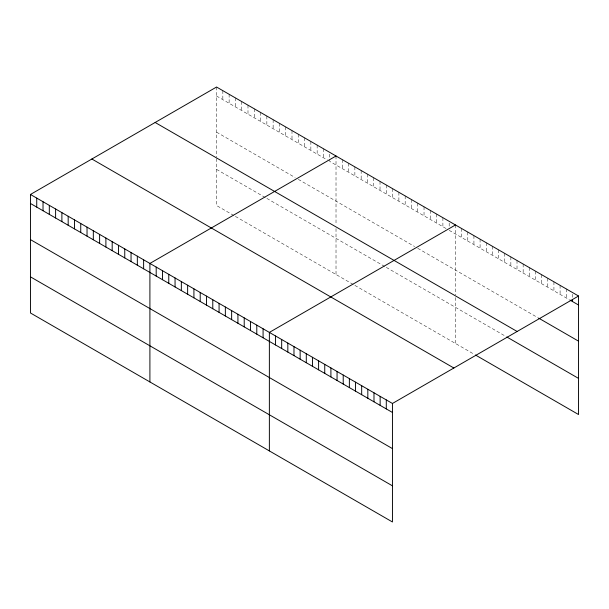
<?xml version="1.0" encoding="UTF-8"?>
<svg xmlns="http://www.w3.org/2000/svg" width="609" height="609" viewBox="0 0 609 609"><rect width="100%" height="100%" fill="white"/><g stroke="black" fill="none" stroke-linecap="round" stroke-linejoin="round"><path stroke-width="0.46" stroke-dasharray="3.04 2.28" d="M216.553 87.026L216.553 156.985M216.553 96.024L327.368 160.007M446.039 228.52L329.728 161.37L329.728 158.667M449.183 230.331L569.316 299.697M216.553 132.161L295.144 177.539M298.288 179.35L414.607 246.508M417.751 248.32L537.777 317.624M216.553 169.393L265.28 197.529M266.856 198.435L384.736 266.498M386.312 267.404L506.239 336.648M233.841 215.517L216.553 205.53L216.553 157.876M235.417 216.423L353.304 284.487M354.872 285.393L473.931 354.133M572.399 294.269L572.399 298.768M566.241 288.917L566.241 297.915M560.09 285.362L560.09 294.368M553.931 281.807L553.931 290.813M547.78 278.252L547.78 287.258M541.629 274.705L541.629 283.703M535.471 271.15L535.471 280.155M529.32 267.595L529.32 276.6M523.161 264.047L523.161 273.045M517.011 260.492L517.011 269.498M510.86 256.937L510.86 265.943M504.701 253.382L504.701 262.388M498.55 249.835L498.55 258.833M492.392 246.28L492.392 255.285M486.241 242.725L486.241 251.73M480.09 239.17L480.09 248.175M473.931 235.622L473.931 244.62M467.781 232.067L467.781 241.073M461.622 228.512L461.622 237.518M455.471 224.965L455.471 294.923M455.471 297.58L455.471 343.468M449.183 223.13L449.183 226.731M442.895 217.702L442.895 226.708M436.607 214.071L436.607 223.077M430.319 210.44L430.319 219.446M424.031 206.809L424.031 215.814M417.751 203.185L417.751 212.183M411.463 199.554L411.463 208.552M405.175 195.923L405.175 204.928M398.887 192.292L398.887 201.297M392.599 188.661L392.599 197.666M386.312 185.029L386.312 194.035M380.024 181.406L380.024 190.404M373.736 177.775L373.736 186.773M367.448 174.144L367.448 183.149M361.16 170.512L361.16 179.518M354.872 166.881L354.872 175.887M348.584 163.25L348.584 172.256M342.304 159.619L342.304 168.624M336.016 155.995L336.016 225.071M336.016 228.611L336.016 274.499M329.728 154.161L329.728 157.761M323.44 148.733L323.44 157.739M317.152 145.102L317.152 154.107M310.864 141.471L310.864 150.476M304.576 137.84L304.576 146.845M298.288 134.216L298.288 143.214M292 130.585L292 139.583M285.712 126.954L285.712 135.959M279.424 123.322L279.424 132.328M273.137 119.691L273.137 128.697M266.856 116.06L266.856 125.066M260.568 112.437L260.568 121.435M254.28 108.805L254.28 117.803M247.992 105.174L247.992 114.18M241.704 101.543L241.704 110.549M235.417 97.912L235.417 106.918M229.129 94.281L229.129 103.286M222.841 90.657L222.841 99.655"/><path stroke-width="0.91" d="M30.45 194.469L392.447 403.47L392.447 521.974L30.45 312.98L30.45 194.469L216.553 87.026L578.55 296.02L578.55 414.531L475.469 355.017M336.016 155.995L149.905 263.438L149.905 381.95M455.471 224.965L269.368 332.407L269.368 450.919M392.447 403.47L578.55 296.02M570.085 300.138L578.55 305.025M538.546 318.065L578.55 341.162M155.143 122.478L517.132 331.479M507.008 337.089L578.55 378.395M91.868 159.01L453.857 368.011M30.45 203.475L392.447 412.468M30.45 239.611L392.447 448.605M30.45 276.844L392.447 485.837M572.399 299.674L572.399 301.47M386.289 399.915L386.289 408.913M380.138 396.36L380.138 405.366M373.987 392.805L373.987 401.811M367.828 389.258L367.828 398.256M361.677 385.703L361.677 394.708M355.519 382.147L355.519 391.153M349.368 378.592L349.368 387.598M343.217 375.045L343.217 384.043M337.059 371.49L337.059 380.496M330.908 367.935L330.908 376.941M324.749 364.388L324.749 373.386M318.598 360.832L318.598 369.838M312.447 357.277L312.447 366.283M306.289 353.722L306.289 362.728M300.138 350.175L300.138 359.173M293.98 346.62L293.98 355.626M287.829 343.065L287.829 352.071M281.678 339.517L281.678 348.515M275.519 335.962L275.519 344.96M263.08 328.776L263.08 337.782M256.792 325.145L256.792 334.151M250.505 321.522L250.505 330.52M244.217 317.89L244.217 326.888M237.929 314.259L237.929 323.265M231.641 310.628L231.641 319.634M225.353 306.997L225.353 316.002M219.073 303.366L219.073 312.371M212.785 299.742L212.785 308.74M206.497 296.111L206.497 305.109M200.209 292.48L200.209 301.485M193.921 288.849L193.921 297.854M187.633 285.218L187.633 294.223M181.345 281.586L181.345 290.592M175.057 277.955L175.057 286.961M168.769 274.332L168.769 283.33M162.481 270.701L162.481 279.698M156.193 267.069L156.193 276.075M143.625 259.807L143.625 268.813M137.337 256.176L137.337 265.181M131.049 252.552L131.049 261.55M124.761 248.921L124.761 257.919M118.473 245.29L118.473 254.296M112.185 241.659L112.185 250.664M105.897 238.028L105.897 247.033M99.61 234.396L99.61 243.402M93.322 230.773L93.322 239.771M87.034 227.142L87.034 236.14M80.746 223.511L80.746 232.516M74.458 219.879L74.458 228.885M68.178 216.248L68.178 225.254M61.89 212.617L61.89 221.623M55.602 208.994L55.602 217.992M49.314 205.362L49.314 214.36M43.026 201.731L43.026 210.737M36.738 198.1L36.738 207.106"/></g></svg>
